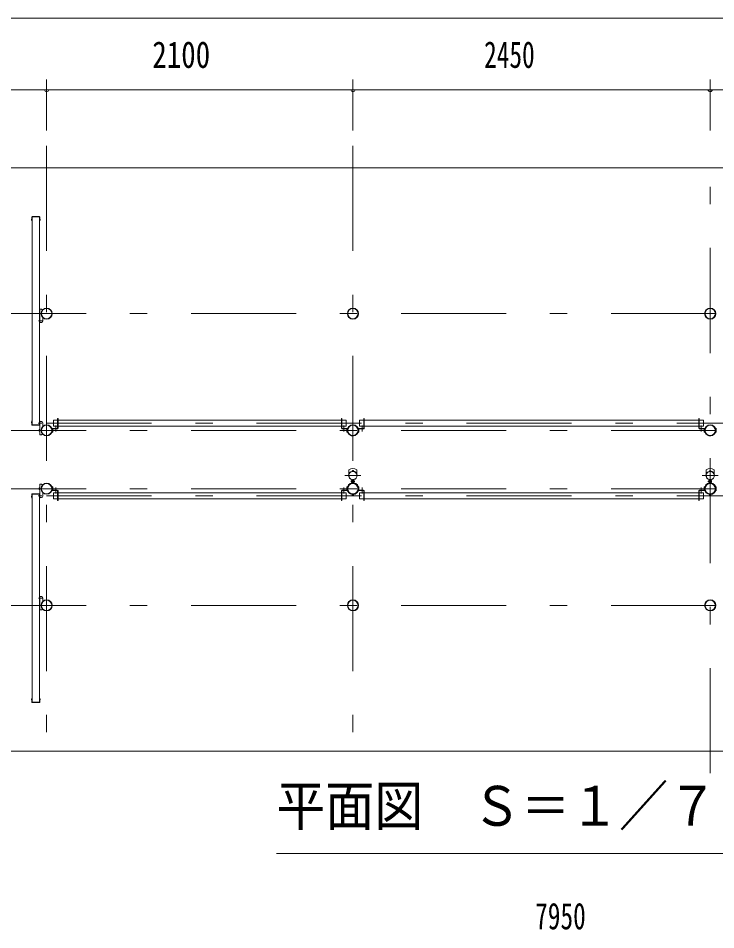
# Model space of a CAD drawing. Units: millimetres, scale not verified, with parts at other scales. Extents: x -37128 to 37128, y -14700 to 14700.
# Drawn here: x -272 to 4511, y -5616 to 633 of the extents above; entities that cross this region are included whole.
import ezdxf
from ezdxf.enums import TextEntityAlignment as Align

# ---------------------------------------------------------------- set-up
doc = ezdxf.new("R2010")
doc.units = ezdxf.units.MM
doc.header["$LTSCALE"] = 60
doc.linetypes.add('USER3', pattern=[24, 12, -5, 2, -5])
for name, color, linetype, lineweight in [('0-2_1-0BOLD', 7, 'Continuous', 18), ('0-3_1-2CENTER', 3, 'USER3', 18), ('0-4_1-4THIN', 4, 'Continuous', 18), ('0-5_1-5DIM', 3, 'Continuous', 18)]:
    doc.layers.add(name, color=color, linetype=linetype, lineweight=lineweight)
doc.styles.add('ＭＳ ゴシック', font='')
doc.styles.get('ＭＳ ゴシック').set_extended_font_data('MS Gothic')

msp = doc.modelspace()

# ---------------------------------------------------------------- linework, layer by layer
at = {"layer": '0-2_1-0BOLD'}
for p, q in [((-178.12, -743.96), (-179.24, -744.06)), ((-178.41, -743.96), (-178.12, -743.96)), ((-178.12, -755.86), (-178.12, -729.06)), ((-176.52, -727.46), (-126.72, -727.46)), ((-176.52, -729.06), (-176.52, -755.86)), ((-126.72, -729.06), (-176.52, -729.06)), ((-176.12, -729.46), (-176.12, -2155.46)), ((-127.12, -729.46), (-176.12, -729.46)), ((-126.72, -729.06), (-126.72, -755.86)), ((-125.12, -729.06), (-125.12, -755.86)), ((-124.84, -743.96), (-125.12, -743.96)), ((-125.12, -743.96), (-124.01, -744.06)), ((-178.12, -750.96), (-179.24, -750.86)), ((-176.12, -755.86), (-176.52, -755.86)), ((-176.52, -757.46), (-176.12, -757.46)), ((-126.72, -755.86), (-127.12, -755.86)), ((-126.72, -757.46), (-127.12, -757.46)), ((-125.12, -750.96), (-124.01, -750.86)), ((-123.62, -1362.46), (-123.62, -1452.46)), ((-112.64, -1362.46), (-123.62, -1362.46)), ((-103.62, -1442.46), (-103.62, -1420.24)), ((-113.62, -1452.46), (-123.62, -1452.46)), ((1944.38, -2121.96), (0.68, -2121.96)), ((4394.38, -2121.96), (2100.68, -2121.96)), ((-178.12, -2133.96), (-179.24, -2134.06)), ((-178.12, -2140.96), (-179.24, -2140.86)), ((-178.41, -2133.96), (-178.12, -2133.96)), ((-178.12, -2129.06), (-178.12, -2155.86)), ((-176.52, -2127.46), (-176.12, -2127.46)), ((-176.52, -2155.86), (-176.52, -2129.06)), ((-176.12, -2129.06), (-176.52, -2129.06)), ((-126.72, -2155.86), (-176.52, -2155.86)), ((-176.52, -2157.46), (-126.72, -2157.46)), ((-126.72, -2127.46), (-127.12, -2127.46)), ((-126.72, -2129.06), (-127.12, -2129.06)), ((-126.72, -2155.86), (-126.72, -2129.06)), ((-125.12, -2155.86), (-125.12, -2129.06)), ((-113.62, -2132.46), (-123.62, -2132.46)), ((-123.62, -2222.46), (-123.62, -2132.46)), ((-103.62, -2164.68), (-103.62, -2142.46)), ((-34.12, -2179.26), (-4.52, -2179.26)), ((-4.52, -2182.46), (-34.12, -2182.46)), ((0.68, -2164.66), (1944.38, -2164.66)), ((1979.18, -2179.26), (1949.58, -2179.26)), ((1949.58, -2182.46), (1979.18, -2182.46)), ((2065.88, -2179.26), (2095.48, -2179.26)), ((2095.48, -2182.46), (2065.88, -2182.46)), ((2100.68, -2164.66), (4394.38, -2164.66)), ((4429.18, -2179.26), (4399.58, -2179.26)), ((4399.58, -2182.46), (4429.18, -2182.46)), ((-112.64, -2222.46), (-123.62, -2222.46)), ((1995.03, -2492.94), (1995.03, -2463.13)), ((2050.03, -2463.13), (2050.03, -2492.94)), ((4445.03, -2492.94), (4445.03, -2463.13)), ((4500.03, -2463.13), (4500.03, -2492.94)), ((2010.33, -2540.13), (2011.33, -2539.13)), ((2010.33, -2540.13), (2010.33, -2544.13)), ((2011.33, -2545.13), (2010.33, -2544.13)), ((2011.33, -2545.13), (2011.33, -2539.13)), ((2011.33, -2539.13), (2012.43, -2539.13)), ((2011.33, -2545.13), (2012.43, -2545.13)), ((2012.43, -2537.23), (2012.93, -2536.36)), ((2012.43, -2547.03), (2012.43, -2537.23)), ((2012.93, -2536.36), (2017.43, -2536.36)), ((2012.93, -2539.25), (2017.43, -2539.25)), ((2012.93, -2545.02), (2017.43, -2545.02)), ((2017.43, -2548.23), (2017.43, -2536.03)), ((2018.93, -2536.03), (2017.43, -2536.03)), ((2017.43, -2542.13), (2018.93, -2540.63)), ((2018.93, -2542.13), (2017.43, -2543.63)), ((2018.93, -2548.23), (2017.43, -2548.23)), ((2018.93, -2532.2), (2018.93, -2551.97)), ((2020.53, -2532.2), (2020.53, -2551.97)), ((2020.53, -2539.13), (2024.53, -2539.13)), ((2020.53, -2545.13), (2024.53, -2545.13)), ((2024.53, -2532.2), (2024.53, -2551.97)), ((2026.13, -2532.2), (2026.13, -2551.97)), ((2027.73, -2535.88), (2026.13, -2535.88)), ((2027.73, -2548.38), (2026.13, -2548.38)), ((2027.73, -2548.38), (2027.73, -2535.88)), ((2031.22, -2536.36), (2027.73, -2536.36)), ((2031.22, -2539.25), (2027.73, -2539.25)), ((2031.22, -2545.02), (2027.73, -2545.02)), ((2031.73, -2537.23), (2031.22, -2536.36)), ((2031.73, -2547.03), (2031.73, -2537.23)), ((4460.33, -2540.13), (4461.33, -2539.13)), ((4460.33, -2540.13), (4460.33, -2544.13)), ((4461.33, -2545.13), (4460.33, -2544.13)), ((4461.33, -2545.13), (4461.33, -2539.13)), ((4461.33, -2539.13), (4462.43, -2539.13)), ((4461.33, -2545.13), (4462.43, -2545.13)), ((4462.43, -2537.23), (4462.93, -2536.36)), ((4462.43, -2547.03), (4462.43, -2537.23)), ((4462.93, -2536.36), (4467.43, -2536.36)), ((4462.93, -2539.25), (4467.43, -2539.25)), ((4462.93, -2545.02), (4467.43, -2545.02)), ((4467.43, -2548.23), (4467.43, -2536.03)), ((4468.93, -2536.03), (4467.43, -2536.03)), ((4467.43, -2542.13), (4468.93, -2540.63)), ((4468.93, -2542.13), (4467.43, -2543.63)), ((4468.93, -2548.23), (4467.43, -2548.23)), ((4468.93, -2532.2), (4468.93, -2551.97)), ((4470.53, -2532.2), (4470.53, -2551.97)), ((4470.53, -2539.13), (4474.53, -2539.13)), ((4470.53, -2545.13), (4474.53, -2545.13)), ((4474.53, -2532.2), (4474.53, -2551.97)), ((4476.13, -2532.2), (4476.13, -2551.97)), ((4477.73, -2535.88), (4476.13, -2535.88)), ((4477.73, -2548.38), (4476.13, -2548.38)), ((4477.73, -2548.38), (4477.73, -2535.88)), ((4481.22, -2536.36), (4477.73, -2536.36)), ((4481.22, -2539.25), (4477.73, -2539.25)), ((4481.22, -2545.02), (4477.73, -2545.02)), ((4481.73, -2537.23), (4481.22, -2536.36)), ((4481.73, -2547.03), (4481.73, -2537.23)), ((-123.62, -2562.46), (-123.62, -2652.46)), ((-112.64, -2562.46), (-123.62, -2562.46)), ((-103.62, -2620.24), (-103.62, -2642.46)), ((-4.52, -2602.46), (-34.12, -2602.46)), ((-34.12, -2605.66), (-4.52, -2605.66)), ((0.68, -2620.26), (1944.38, -2620.26)), ((1949.58, -2602.46), (1979.18, -2602.46)), ((1979.18, -2605.66), (1949.58, -2605.66)), ((2095.48, -2602.46), (2065.88, -2602.46)), ((2065.88, -2605.66), (2095.48, -2605.66)), ((2100.68, -2620.26), (4394.38, -2620.26)), ((4399.58, -2602.46), (4429.18, -2602.46)), ((4429.18, -2605.66), (4399.58, -2605.66)), ((-178.12, -2643.96), (-179.24, -2644.06)), ((-178.12, -2650.96), (-179.24, -2650.86)), ((-178.41, -2650.96), (-178.12, -2650.96)), ((-178.12, -2655.86), (-178.12, -2629.06)), ((-176.52, -2627.46), (-126.72, -2627.46)), ((-176.52, -2629.06), (-176.52, -2655.86)), ((-126.72, -2629.06), (-176.52, -2629.06)), ((-176.12, -2655.86), (-176.52, -2655.86)), ((-176.52, -2657.46), (-176.12, -2657.46)), ((-176.12, -4055.46), (-176.12, -2629.46)), ((-126.72, -2655.86), (-127.12, -2655.86)), ((-126.72, -2657.46), (-127.12, -2657.46)), ((-126.72, -2629.06), (-126.72, -2655.86)), ((-125.12, -2629.06), (-125.12, -2655.86)), ((-113.62, -2652.46), (-123.62, -2652.46)), ((1944.38, -2662.96), (0.68, -2662.96)), ((4394.38, -2662.96), (2100.68, -2662.96)), ((-113.62, -3332.46), (-123.62, -3332.46)), ((-123.62, -3422.46), (-123.62, -3332.46)), ((-103.62, -3342.46), (-103.62, -3364.68)), ((-112.64, -3422.46), (-123.62, -3422.46)), ((-178.12, -4033.96), (-179.24, -4034.06)), ((-178.12, -4040.96), (-179.24, -4040.86)), ((-178.41, -4040.96), (-178.12, -4040.96)), ((-178.12, -4029.06), (-178.12, -4055.86)), ((-176.52, -4027.46), (-176.12, -4027.46)), ((-176.52, -4055.86), (-176.52, -4029.06)), ((-176.12, -4029.06), (-176.52, -4029.06)), ((-126.72, -4055.86), (-176.52, -4055.86)), ((-176.52, -4057.46), (-126.72, -4057.46)), ((-127.12, -4055.46), (-176.12, -4055.46)), ((-126.72, -4027.46), (-127.12, -4027.46)), ((-126.72, -4029.06), (-127.12, -4029.06)), ((-126.72, -4055.86), (-126.72, -4029.06)), ((-125.12, -4055.86), (-125.12, -4029.06)), ((-125.12, -4033.96), (-124.01, -4034.06)), ((-125.12, -4040.96), (-124.01, -4040.86)), ((-124.84, -4040.96), (-125.12, -4040.96))]:
    msp.add_line(p, q, dxfattribs=at)
msp.add_lwpolyline([(7572.53, -392.46), (7572.53, -4392.46), (-377.47, -4392.46), (-377.47, -392.46)], close=True, dxfattribs=at)
for points in [[(-127.12, -729.46), (-127.12, -2155.46), (-176.12, -2155.46)], [(-2.52, -2164.66), (-31.37, -2164.66), (-31.37, -2121.96), (-2.52, -2121.96)], [(-2.52, -2177.26), (-2.52, -2111.46), (0.68, -2111.46), (0.68, -2177.26)], [(1947.58, -2177.26), (1947.58, -2111.46), (1944.38, -2111.46), (1944.38, -2177.26)], [(1947.58, -2164.66), (1976.43, -2164.66), (1976.43, -2121.96), (1947.58, -2121.96)], [(2097.48, -2121.96), (2068.63, -2121.96), (2068.63, -2164.66), (2097.48, -2164.66)], [(2097.48, -2177.26), (2097.48, -2111.46), (2100.68, -2111.46), (2100.68, -2177.26)], [(4397.58, -2177.26), (4397.58, -2111.46), (4394.38, -2111.46), (4394.38, -2177.26)], [(4397.58, -2164.66), (4426.43, -2164.66), (4426.43, -2121.96), (4397.58, -2121.96)], [(-36.12, -2184.46), (-36.12, -2204.46), (-39.32, -2204.46), (-39.32, -2184.46)], [(1981.18, -2184.46), (1981.18, -2204.46), (1984.38, -2204.46), (1984.38, -2184.46)], [(2063.88, -2184.46), (2063.88, -2204.46), (2060.68, -2204.46), (2060.68, -2184.46)], [(4431.18, -2184.46), (4431.18, -2204.46), (4434.38, -2204.46), (4434.38, -2184.46)], [(4513.88, -2184.46), (4513.88, -2204.46), (4510.68, -2204.46), (4510.68, -2184.46)], [(2012.43, -2547.03), (2012.93, -2547.91), (2017.43, -2547.91)], [(2031.73, -2547.03), (2031.22, -2547.91), (2027.73, -2547.91)], [(4462.43, -2547.03), (4462.93, -2547.91), (4467.43, -2547.91)], [(4481.73, -2547.03), (4481.22, -2547.91), (4477.73, -2547.91)], [(-36.12, -2600.46), (-36.12, -2580.46), (-39.32, -2580.46), (-39.32, -2600.46)], [(-2.52, -2620.26), (-31.37, -2620.26), (-31.37, -2662.96), (-2.52, -2662.96)], [(-2.52, -2607.66), (-2.52, -2673.46), (0.68, -2673.46), (0.68, -2607.66)], [(1947.58, -2607.66), (1947.58, -2673.46), (1944.38, -2673.46), (1944.38, -2607.66)], [(1947.58, -2620.26), (1976.43, -2620.26), (1976.43, -2662.96), (1947.58, -2662.96)], [(1981.18, -2600.46), (1981.18, -2580.46), (1984.38, -2580.46), (1984.38, -2600.46)], [(2063.88, -2600.46), (2063.88, -2580.46), (2060.68, -2580.46), (2060.68, -2600.46)], [(2097.48, -2662.96), (2068.63, -2662.96), (2068.63, -2620.26), (2097.48, -2620.26)], [(2097.48, -2607.66), (2097.48, -2673.46), (2100.68, -2673.46), (2100.68, -2607.66)], [(4397.58, -2607.66), (4397.58, -2673.46), (4394.38, -2673.46), (4394.38, -2607.66)], [(4397.58, -2620.26), (4426.43, -2620.26), (4426.43, -2662.96), (4397.58, -2662.96)], [(4431.18, -2600.46), (4431.18, -2580.46), (4434.38, -2580.46), (4434.38, -2600.46)], [(4513.88, -2600.46), (4513.88, -2580.46), (4510.68, -2580.46), (4510.68, -2600.46)], [(-127.12, -4055.46), (-127.12, -2629.46), (-176.12, -2629.46)]]:
    msp.add_lwpolyline(points, dxfattribs=at)
for centre, radius in [((-77.47, -1392.46), 38.15), ((-77.47, -1392.46), 35.35), ((2022.53, -1392.46), 38.15), ((2022.53, -1392.46), 35.35), ((4472.53, -1392.46), 38.15), ((4472.53, -1392.46), 35.35), ((-77.47, -2192.46), 38.15), ((-77.47, -2192.46), 38.15), ((-77.47, -2192.46), 35.35), ((-77.47, -2192.46), 35.35), ((2022.53, -2192.46), 38.15), ((2022.53, -2192.46), 38.15), ((2022.53, -2192.46), 35.35), ((2022.53, -2192.46), 35.35), ((2022.53, -2192.46), 35.35), ((4472.53, -2192.46), 38.15), ((4472.53, -2192.46), 38.15), ((4472.53, -2192.46), 35.35), ((4472.53, -2192.46), 35.35), ((4472.53, -2192.46), 35.35), ((2022.53, -2471.11), 2.25), ((4472.53, -2471.11), 2.25), ((-77.47, -2592.46), 38.15), ((-77.47, -2592.46), 38.15), ((-77.47, -2592.46), 35.35), ((-77.47, -2592.46), 35.35), ((2022.53, -2592.46), 38.15), ((2022.53, -2592.46), 38.15), ((2022.53, -2592.46), 35.35), ((2022.53, -2592.46), 35.35), ((2022.53, -2592.46), 35.35), ((4472.53, -2592.46), 38.15), ((4472.53, -2592.46), 38.15), ((4472.53, -2592.46), 35.35), ((4472.53, -2592.46), 35.35), ((4472.53, -2592.46), 35.35), ((2022.53, -2634.46), 2.25), ((4472.53, -2634.46), 2.25), ((-77.47, -3392.46), 38.15), ((-77.47, -3392.46), 35.35), ((2022.53, -3392.46), 38.15), ((2022.53, -3392.46), 35.35), ((4472.53, -3392.46), 38.15), ((4472.53, -3392.46), 35.35)]:
    msp.add_circle(centre, radius, dxfattribs=at)
for centre, radius, start, end in [((-171.72, -747.46), 9, 164.11915, 195.88085), ((-179.13, -745.35), 1.3, 95, 164.11915), ((-176.52, -729.06), 1.6, 90, 180), ((-126.72, -729.06), 1.6, 0, 90), ((-124.12, -745.35), 1.3, 15.88085, 85), ((-131.52, -747.46), 9, 344.11915, 15.88085), ((-179.13, -749.57), 1.3, 195.88085, 265), ((-176.52, -755.86), 1.6, 180, 270), ((-126.72, -755.86), 1.6, 270, 0), ((-124.12, -749.57), 1.3, 275, 344.11915), ((-112.64, -1367.46), 5, 324.59346, 90), ((-113.62, -1442.46), 10, 270, 0), ((-113.62, -1442.46), 10, 270, 0), ((-171.72, -2137.46), 9, 164.11915, 195.88085), ((-179.13, -2135.35), 1.3, 95, 164.11915), ((-179.13, -2139.57), 1.3, 195.88085, 265), ((-176.52, -2129.06), 1.6, 90, 180), ((-176.52, -2155.86), 1.6, 180, 270), ((-126.72, -2129.06), 1.6, 0, 90), ((-126.72, -2155.86), 1.6, 270, 0), ((-113.62, -2142.46), 10, 0, 90), ((-34.12, -2184.46), 5.2, 90, 180), ((-34.12, -2184.46), 2, 90, 180), ((-4.52, -2177.26), 2, 270, 0), ((-4.52, -2177.26), 5.2, 270, 0), ((1949.58, -2177.26), 5.2, 180, 270), ((1949.58, -2177.26), 2, 180, 270), ((1979.18, -2184.46), 5.2, 0, 90), ((1979.18, -2184.46), 2, 0, 90), ((2065.88, -2184.46), 5.2, 90, 180), ((2065.88, -2184.46), 2, 90, 180), ((2095.48, -2177.26), 2, 270, 0), ((2095.48, -2177.26), 5.2, 270, 0), ((4399.58, -2177.26), 5.2, 180, 270), ((4399.58, -2177.26), 2, 180, 270), ((4429.18, -2184.46), 5.2, 0, 90), ((4429.18, -2184.46), 2, 0, 90), ((4515.88, -2184.46), 5.2, 90, 180), ((-112.64, -2217.46), 5, 270, 35.40654), ((2022.53, -2192.46), 38.15, 234.59346, 316.72882), ((4472.53, -2192.46), 38.15, 234.59346, 316.72882), ((2022.53, -2502.46), 29.1, 95.92893, 261.20939), ((2022.53, -2498.63), 44.9, 52.23546, 127.76454), ((2022.53, -2502.46), 27.5, 278.79061, 261.20939), ((2022.53, -2519.86), 44.9, 109.58864, 127.76454), ((2022.53, -2471.11), 3.85, 321.32902, 270), ((2022.53, -2502.46), 29.1, 278.79061, 90), ((2022.53, -2519.86), 44.9, 52.23546, 70.41136), ((4472.53, -2502.46), 29.1, 95.92893, 261.20939), ((4472.53, -2498.63), 44.9, 52.23546, 127.76454), ((4472.53, -2502.46), 27.5, 278.79061, 261.20939), ((4472.53, -2519.86), 44.9, 109.58864, 127.76454), ((4472.53, -2471.11), 3.85, 321.32902, 270), ((4472.53, -2502.46), 29.1, 278.79061, 90), ((4472.53, -2519.86), 44.9, 52.23546, 70.41136), ((2022.53, -2592.46), 39.75, 96.48156, 265.61812), ((2022.53, -2592.46), 38.15, 43.27118, 125.40654), ((2014.74, -2537.8), 2.32, 180, 218.54623), ((2020.94, -2542.13), 8.51, 160.17088, 199.83133), ((2014.75, -2546.46), 2.32, 141.46857, 180), ((2017.93, -2551.97), 1, 276.48156, 0), ((2017.93, -2532.2), 1, 0, 81.20939), ((2017.93, -2551.97), 2.6, 276.48156, 0), ((2017.93, -2532.2), 2.6, 0, 81.20939), ((2022.53, -2592.46), 39.75, 270, 83.51844), ((2027.13, -2532.2), 2.6, 98.79061, 180), ((2027.13, -2551.97), 2.6, 180, 263.51844), ((2027.13, -2532.2), 1, 98.79061, 180), ((2027.13, -2551.97), 1, 180, 263.51844), ((2029.41, -2537.8), 2.32, 321.45377, 0), ((2029.41, -2546.46), 2.32, 0, 38.53143), ((2023.22, -2542.13), 8.51, 340.16867, 19.82912), ((4472.53, -2592.46), 39.75, 96.48156, 265.61812), ((4472.53, -2592.46), 38.15, 43.27118, 125.40654), ((4464.74, -2537.8), 2.32, 180, 218.54623), ((4470.94, -2542.13), 8.51, 160.17088, 199.83133), ((4464.75, -2546.46), 2.32, 141.46857, 180), ((4467.93, -2551.97), 1, 276.48156, 0), ((4467.93, -2532.2), 1, 0, 81.20939), ((4467.93, -2551.97), 2.6, 276.48156, 0), ((4467.93, -2532.2), 2.6, 0, 81.20939), ((4472.53, -2592.46), 39.75, 270, 83.51844), ((4477.13, -2532.2), 2.6, 98.79061, 180), ((4477.13, -2551.97), 2.6, 180, 263.51844), ((4477.13, -2532.2), 1, 98.79061, 180), ((4477.13, -2551.97), 1, 180, 263.51844), ((4479.41, -2537.8), 2.32, 321.45377, 0), ((4479.41, -2546.46), 2.32, 0, 38.53143), ((4473.22, -2542.13), 8.51, 340.16867, 19.82912), ((-112.64, -2567.46), 5, 324.59346, 90), ((-34.12, -2600.46), 5.2, 180, 270), ((-34.12, -2600.46), 2, 180, 270), ((-4.52, -2607.66), 5.2, 0, 90), ((-4.52, -2607.66), 2, 0, 90), ((1949.58, -2607.66), 5.2, 90, 180), ((1949.58, -2607.66), 2, 90, 180), ((1979.18, -2600.46), 2, 270, 0), ((1979.18, -2600.46), 5.2, 270, 0), ((2065.88, -2600.46), 5.2, 180, 270), ((2065.88, -2600.46), 2, 180, 270), ((2095.48, -2607.66), 5.2, 0, 90), ((2095.48, -2607.66), 2, 0, 90), ((4399.58, -2607.66), 5.2, 90, 180), ((4399.58, -2607.66), 2, 90, 180), ((4429.18, -2600.46), 2, 270, 0), ((4429.18, -2600.46), 5.2, 270, 0), ((4515.88, -2600.46), 5.2, 180, 270), ((-171.72, -2647.46), 9, 164.11915, 195.88085), ((-179.13, -2645.35), 1.3, 95, 164.11915), ((-179.13, -2649.56), 1.3, 195.88085, 265), ((-176.52, -2629.06), 1.6, 90, 180), ((-176.52, -2655.86), 1.6, 180, 270), ((-126.72, -2629.06), 1.6, 0, 90), ((-126.72, -2655.86), 1.6, 270, 0), ((-113.62, -2642.46), 10, 270, 0), ((2022.53, -2634.46), 3.85, 90, 37.92249), ((4472.53, -2634.46), 3.85, 90, 37.92249), ((-113.62, -3342.46), 10, 0, 90), ((-113.62, -3342.46), 10, 0, 90), ((-112.64, -3417.46), 5, 270, 35.40654), ((-171.72, -4037.46), 9, 164.11915, 195.88085), ((-179.13, -4035.35), 1.3, 95, 164.11915), ((-179.13, -4039.56), 1.3, 195.88085, 265), ((-176.52, -4029.06), 1.6, 90, 180), ((-176.52, -4055.86), 1.6, 180, 270), ((-126.72, -4029.06), 1.6, 0, 90), ((-126.72, -4055.86), 1.6, 270, 0), ((-124.12, -4035.35), 1.3, 15.88085, 85), ((-124.12, -4039.56), 1.3, 275, 344.11915), ((-131.52, -4037.46), 9, 344.11915, 15.88085)]:
    msp.add_arc(centre, radius, start, end, dxfattribs=at)
at = {"layer": '0-3_1-2CENTER'}
for p, q in [((-77.47, -242.46), (-77.47, -4542.46)), ((2022.53, -242.46), (2022.53, -4542.46)), ((4472.53, -4542.46), (4472.53, -242.46)), ((-173.52, -747.46), (-181.12, -747.46)), ((-122.12, -747.46), (-129.72, -747.46)), ((-527.47, -1392.46), (7722.53, -1392.46)), ((-133.82, -1442.46), (-108.82, -1442.46)), ((-173.52, -2137.46), (-181.12, -2137.46)), ((-135.32, -2142.46), (-110.32, -2142.46)), ((-122.12, -2137.46), (-129.72, -2137.46)), ((-77.47, -2143.31), (7272.53, -2143.31)), ((-14.32, -2201.46), (-14.32, -2159.66)), ((1959.38, -2201.46), (1959.38, -2159.66)), ((2085.68, -2201.46), (2085.68, -2159.66)), ((4409.38, -2201.46), (4409.38, -2159.66)), ((-527.47, -2192.46), (7722.53, -2192.46)), ((2029.38, -2471.11), (2015.68, -2471.11)), ((4479.38, -2471.11), (4465.68, -2471.11)), ((1967.53, -2502.46), (2077.53, -2502.46)), ((2034.73, -2542.13), (2007.33, -2542.13)), ((4417.53, -2502.46), (4527.53, -2502.46)), ((4484.73, -2542.13), (4457.33, -2542.13)), ((-527.47, -2592.46), (7722.53, -2592.46)), ((-14.32, -2583.46), (-14.32, -2625.26)), ((1959.38, -2583.46), (1959.38, -2625.26)), ((2085.68, -2583.46), (2085.68, -2625.26)), ((4409.38, -2583.46), (4409.38, -2625.26)), ((-173.52, -2647.46), (-181.12, -2647.46)), ((-135.32, -2642.46), (-110.32, -2642.46)), ((-122.12, -2647.46), (-129.72, -2647.46)), ((-77.47, -2641.61), (7272.53, -2641.61)), ((2029.38, -2634.46), (2015.68, -2634.46)), ((4479.38, -2634.46), (4465.68, -2634.46)), ((-133.82, -3342.46), (-108.82, -3342.46)), ((-527.47, -3392.46), (7722.53, -3392.46)), ((-173.52, -4037.46), (-181.12, -4037.46)), ((-122.12, -4037.46), (-129.72, -4037.46))]:
    msp.add_line(p, q, dxfattribs=at)
at = {"layer": '0-4_1-4THIN'}
for p, q in [((-127.12, -1386.68), (-124.82, -1386.68)), ((-127.12, -1389.57), (-124.82, -1389.57)), ((-127.12, -1395.34), (-124.82, -1395.34)), ((-127.12, -1398.23), (-124.82, -1398.23)), ((-123.62, -2199.96), (-123.62, -2184.96)), ((-128.82, -2187.56), (-128.82, -2197.36)), ((-128.82, -2197.36), (-128.32, -2198.23)), ((-128.32, -2189.57), (-124.82, -2189.57)), ((-128.32, -2195.35), (-124.82, -2195.35)), ((-128.32, -2198.23), (-124.82, -2198.23)), ((2012.43, -2539.93), (2010.53, -2539.93)), ((2012.43, -2544.33), (2010.53, -2544.33)), ((2024.53, -2539.93), (2020.53, -2539.93)), ((2024.53, -2544.33), (2020.53, -2544.33)), ((2022.53, -2541.45), (2022.53, -2548.95)), ((2022.53, -2541.45), (2022.53, -2548.95)), ((4462.43, -2539.93), (4460.53, -2539.93)), ((4462.43, -2544.33), (4460.53, -2544.33)), ((4474.53, -2539.93), (4470.53, -2539.93)), ((4474.53, -2544.33), (4470.53, -2544.33)), ((4472.53, -2541.45), (4472.53, -2548.95)), ((4472.53, -2541.45), (4472.53, -2548.95)), ((-128.82, -2587.56), (-128.32, -2586.68)), ((-128.82, -2597.36), (-128.82, -2587.56)), ((-128.32, -2586.68), (-124.82, -2586.68)), ((-128.32, -2589.57), (-124.82, -2589.57)), ((-128.32, -2595.34), (-124.82, -2595.34)), ((-123.62, -2584.96), (-123.62, -2599.96)), ((-127.12, -3386.68), (-124.82, -3386.68)), ((-127.12, -3389.57), (-124.82, -3389.57)), ((-127.12, -3395.34), (-124.82, -3395.34)), ((-127.12, -3398.23), (-124.82, -3398.23))]:
    msp.add_line(p, q, dxfattribs=at)
for points in [[(-123.62, -1384.96), (-124.82, -1384.96), (-124.82, -1399.96), (-123.62, -1399.96)], [(-128.82, -2187.56), (-128.32, -2186.68), (-124.82, -2186.68)], [(-123.62, -2199.96), (-124.82, -2199.96), (-124.82, -2184.96), (-123.62, -2184.96)], [(-128.82, -2597.36), (-128.32, -2598.23), (-124.82, -2598.23)], [(-123.62, -2584.96), (-124.82, -2584.96), (-124.82, -2599.96), (-123.62, -2599.96)], [(-123.62, -3399.96), (-124.82, -3399.96), (-124.82, -3384.96), (-123.62, -3384.96)]]:
    msp.add_lwpolyline(points, dxfattribs=at)
for centre, radius, start, end in [((-126.51, -2196.79), 2.32, 141.45377, 180), ((-126.5, -2188.13), 2.32, 180, 218.53143), ((-120.31, -2192.46), 8.51, 160.16867, 199.82912), ((-126.51, -2588.13), 2.32, 180, 218.54623), ((-120.31, -2592.46), 8.51, 160.17088, 199.83133), ((-126.5, -2596.79), 2.32, 141.46857, 180)]:
    msp.add_arc(centre, radius, start, end, dxfattribs=at)
at = {"layer": '0-5_1-5DIM'}
for p, q in [((7572.53, 632.54), (-377.47, 632.54)), ((-77.47, 212.54), (-77.47, -137.46)), ((2022.53, -137.46), (2022.53, 212.54)), ((4472.53, -137.46), (4472.53, 212.54)), ((8122.03, 142.54), (-926.97, 142.54)), ((-63.47, 142.54), (-91.47, 142.54)), ((2036.53, 142.54), (2008.53, 142.54)), ((4486.53, 142.54), (4458.53, 142.54)), ((1497.52, -5092.46), (5697.52, -5092.46))]:
    msp.add_line(p, q, dxfattribs=at)
for centre in [(-77.47, 142.54), (2022.53, 142.54), (4472.53, 142.54)]:
    msp.add_arc(centre, 14, 180, 0, dxfattribs=at)

# ---------------------------------------------------------------- texts
at = {"layer": '0-5_1-5DIM', "color": 7, "style": 'ＭＳ ゴシック'}
for s, height, width, p in [('2100', 182.3, 0.8, (647.03, 237.41)), ('2450', 182.3, 0.7, (2922.03, 237.41)), ('平面図\u3000Ｓ＝１／７０', 273.5, 0.9, (1497.52, -4985.15)), ('7950', 182.3, 0.7, (3272.03, -5667.59))]:
    msp.add_text(s, height=height, dxfattribs=dict(at, width=width)).set_placement(p, align=Align.BOTTOM_LEFT)

doc.saveas('drawing.dxf')
